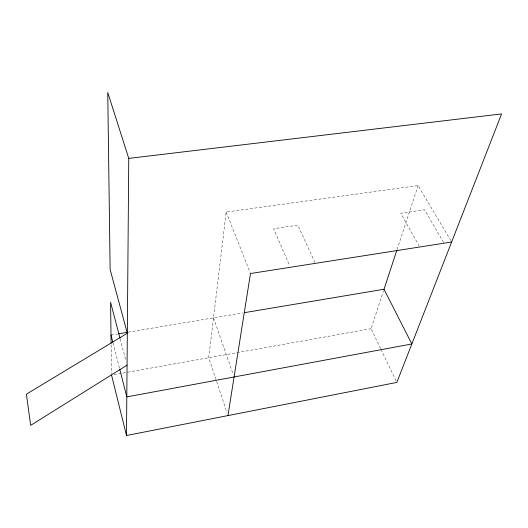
<?xml version="1.0" encoding="UTF-8"?>
<svg xmlns="http://www.w3.org/2000/svg" width="528" height="528" viewBox="0 0 528 528"><rect width="100%" height="100%" fill="white"/><g stroke="black" fill="none" stroke-linecap="round" stroke-linejoin="round"><path stroke-width="0.4" stroke-dasharray="2.64 1.98" d="M450.787 240.603L418.103 185.552L226.175 212.045L208.725 357.74L226.915 412.46M380.596 348.572L371.059 328.706L383.513 290.809M397.089 249.493L418.103 185.552M113.975 374.682L371.059 328.706M111.005 335.042L117.513 333.953M128.093 332.178L242.735 312.952M443.665 242.484L424.499 209.788L400.765 213.246L419.324 246.292M380.952 349.305L396.145 380.945M314.985 262.621L297.845 225.199L273.61 228.71L289.687 265.775M226.175 212.045L250.186 272.771M213.503 317.856L233.27 374.642M120.173 338.877L126.02 361.159M113.032 342.976L119.513 368.346M111.137 344.857L111.527 373.481"/><path stroke-width="0.79" d="M128.753 158.4L501.6 113.916L396.851 382.417L126.489 435.514L128.753 158.4L107.752 92.486L110.128 269.491L127.327 333.241L26.4 394.172L30.657 425.39L127.063 365.138M227.957 415.589L250.483 273.53L451.625 242.009M119.717 369.138L126.806 396.891L411.847 343.966L384.021 289.258L396.832 250.272M118.331 333.815L127.274 332.317M244.358 312.682L384.021 289.258M119.962 338.078L110.57 302.267L111.118 343.226M111.005 335.042L112.834 342.184M111.547 375.118L126.489 435.514"/></g></svg>
